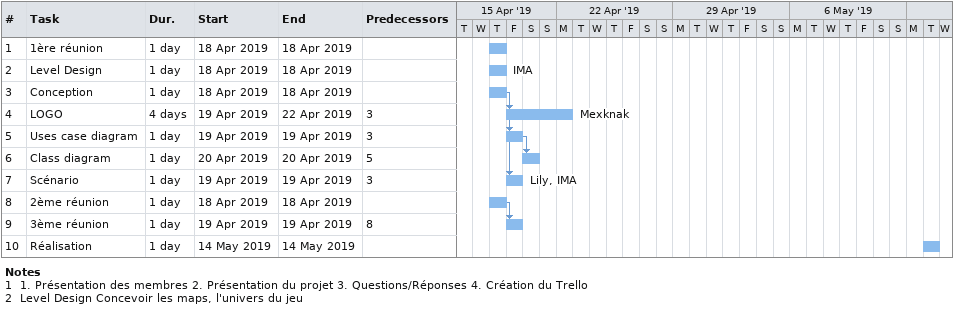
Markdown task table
| ID | Task | Duration | Start | Finish | Predecessors | Resources |
|---|---|---|---|---|---|---|
| 1 | 1ère réunion | 1d | 2019-04-18 | 2019-04-18 |  |  |
| 2 | Level Design | 1d | 2019-04-18 | 2019-04-18 |  | IMA |
| 3 | Conception | 1d | 2019-04-18 | 2019-04-18 |  |  |
| 4 | LOGO | 4d | 2019-04-19 | 2019-04-22 | 3 | Mexknak |
| 5 | Uses case diagram | 1d | 2019-04-19 | 2019-04-19 | 3 |  |
| 6 | Class diagram | 1d | 2019-04-20 | 2019-04-20 | 5 |  |
| 7 | Scénario | 1d | 2019-04-19 | 2019-04-19 | 3 | Lily, IMA |
| 8 | 2ème réunion | 1d | 2019-04-18 | 2019-04-18 |  |  |
| 9 | 3ème réunion | 1d | 2019-04-19 | 2019-04-19 | 8 |  |
| 10 | Réalisation | 1d | 2019-05-14 | 2019-05-14 |  |  |

Notes
- 1: 1. Présentation des membres 2. Présentation du projet 3. Questions/Réponses 4. Création du Trello
- 2: Level Design Concevoir les maps, l'univers du jeu
